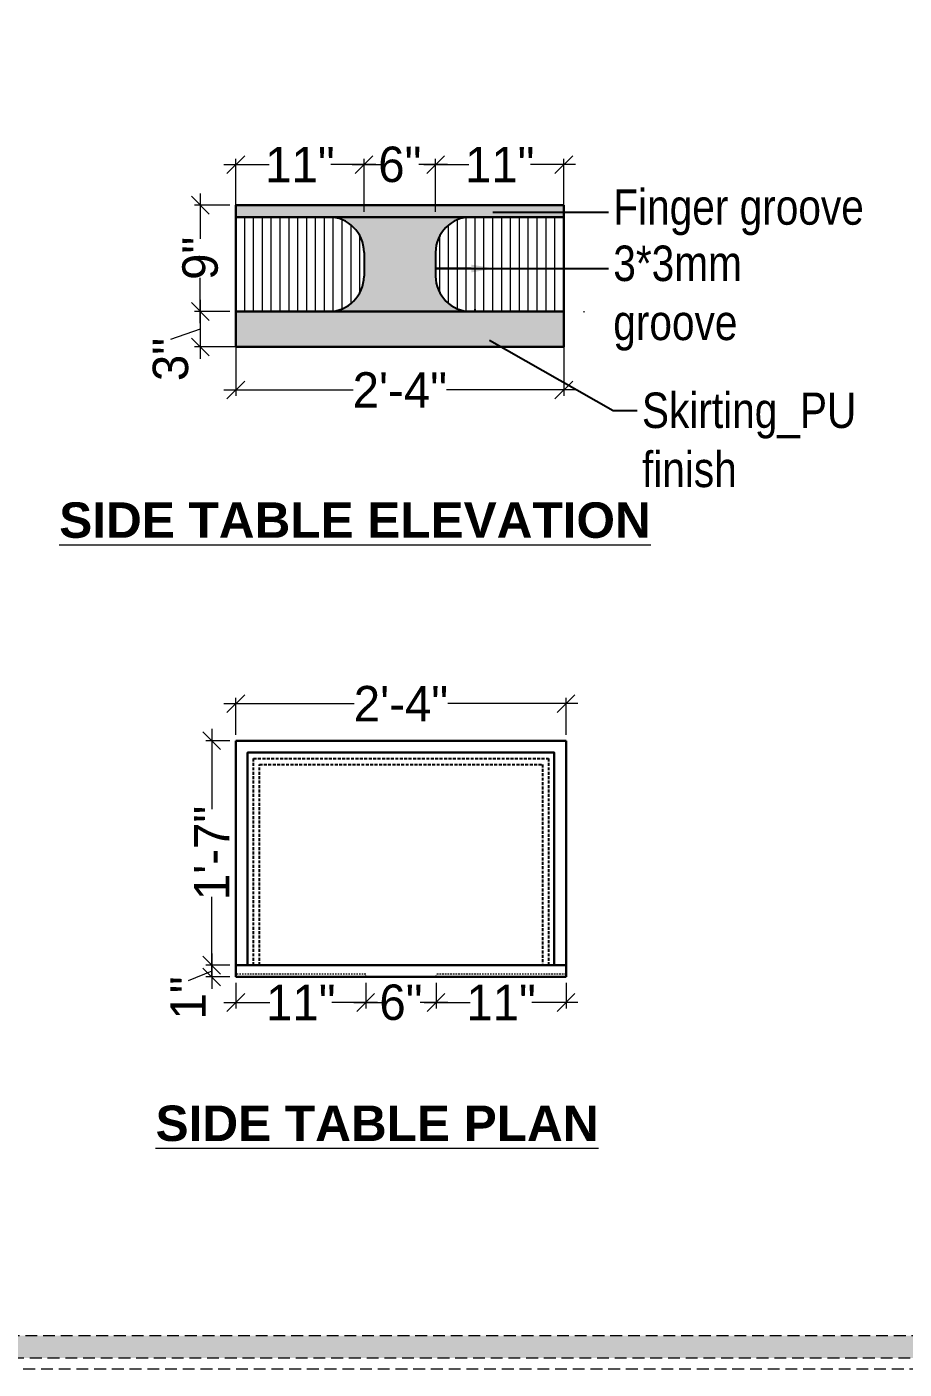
# Model space of a CAD drawing. Header units: millimetres. Extents: x 35877 to 3066687, y -650199 to -40525.
# Drawn here: x 145979.2 to 146053.5, y -180213.9 to -180100.2 of the extents above; entities that cross this region are included whole.
import ezdxf
from ezdxf import colors
from ezdxf.entities.mleader import LeaderData, LeaderLine
from ezdxf.math import Vec2, Vec3

# ---------------------------------------------------------------- set-up
doc = ezdxf.new("R2010")
doc.units = ezdxf.units.MM
doc.header["$MEASUREMENT"] = 0
doc.header["$PDMODE"] = 35
for name, pattern in [('00-Floor Plan$0$DASHED', [0.75, 0.5, -0.25]), ('DASHED', [0.75, 0.5, -0.25]), ('DASHED2', [0.375, 0.25, -0.125]), ('DASHEDX2', [1.5, 1, -0.5])]:
    doc.linetypes.add(name, pattern=pattern)
doc.layers.get('Defpoints').update_dxf_attribs({"color": 220})
doc.layers.add('AR HATCH-7', color=7, linetype='Continuous')
for name, color, linetype, lineweight in [('DIM.', 250, 'Continuous', 13), ('Dimension', 10, 'DASHEDX2', 20), ('FURNITURE', 32, 'Continuous', 9), ('furniture dimensions', 1, 'DASHED', 0), ('Text', 7, 'Continuous', 15), ('wall', 7, 'Continuous', 30)]:
    doc.layers.add(name, color=color, linetype=linetype, lineweight=lineweight)
doc.styles.add('century g', font='GOTHIC.TTF')
doc.styles.get("Standard").update_dxf_attribs({"font": 'arial.ttf', "height": 6})
doc.styles.add('style4', font='ARIALN.TTF')
doc.dimstyles.new('Archana', dxfattribs={"dimtxt": 2, "dimasz": 0.75, "dimexe": 0.5, "dimexo": 0.5, "dimgap": 0, "dimtad": 0, "dimzin": 0, "dimdsep": 46, "dimlunit": 4, "dimtxsty": 'century g', "dimblk": 'OBLIQUE', "dimcen": 0, "dimdle": 1, "dimclrd": 256, "dimclre": 256, "dimclrt": 256, "dimadec": 0, "dimazin": 0, "dimtfac": 1, "dimtofl": 0, "dimtmove": 1, "dimatfit": 3, "dimfxl": 1, "dimfxlon": 1, "dimtolj": 1, "dimtzin": 0, "dimlwd": -1, "dimlwe": -1, "dimarcsym": 0})

# ---------------------------------------------------------------- blocks, each defined once
blk = doc.blocks.new('_Oblique')
at = {"layer": 'wall', "color": 0, "lineweight": -2}
blk.add_line((-0.5, -0.5), (0.5, 0.5), dxfattribs=at)
blk = doc.blocks.new('*D750')
at = {"layer": 'Defpoints', "color": 0, "linetype": 'Continuous', "lineweight": 0, "transparency": 16777216}
for p in [(145996.9139663945, -180160.6624791686), (145994.8766494084, -180179.6624791686), (145996.9139663945, -180179.6624791686)]:
    blk.add_point(p, dxfattribs=at)
at = {"layer": 'furniture dimensions', "color": 5, "linetype": 'Continuous', "transparency": 16777216}
for p, q in [((145994.8766494084, -180159.6624791686), (145994.8766494084, -180166.4415410313)), ((145994.8766494084, -180180.6624791686), (145994.8766494084, -180173.883417306)), ((145996.4139663945, -180179.6624791686), (145994.3766494084, -180179.6624791686))]:
    blk.add_line(p, q, dxfattribs=at)
at = {"layer": 'furniture dimensions', "color": 5, "linetype": 'ByBlock', "transparency": 16777216}
blk.add_line((145996.4139663945, -180160.6624791686), (145994.3766494084, -180160.6624791686), dxfattribs=at)
at = {"layer": 'furniture dimensions', "color": 5, "linetype": 'Continuous', "transparency": 16777216, "xscale": 1.5, "yscale": 1.5, "zscale": 1.5}
for p, rotation in [((145994.8766494084, -180160.6624791686), 90), ((145994.8766494084, -180179.6624791686), 270)]:
    blk.add_blockref('_Oblique', p, dxfattribs=dict(at, rotation=rotation))
at = {"layer": 'furniture dimensions', "linetype": 'Continuous', "lineweight": 0, "transparency": 16777216, "insert": (145994.8766494083, -180170.1624791686), "char_height": 3, "attachment_point": 5, "rotation": 90, "style": 'century g'}
blk.add_mtext('\\A1;1\'-7"', dxfattribs=at)
blk = doc.blocks.new('*D751')
at = {"layer": 'Defpoints', "color": 0, "linetype": 'Continuous', "lineweight": 0, "transparency": 16777216}
for p in [(145996.9139663945, -180179.6624791686), (145994.8766494085, -180180.6624791686), (145996.9139663945, -180180.6624791686)]:
    blk.add_point(p, dxfattribs=at)
at = {"layer": 'furniture dimensions', "color": 5, "linetype": 'Continuous', "transparency": 16777216}
for p, q in [((145994.8766494085, -180178.6624791686), (145994.8766494085, -180181.6624791686)), ((145994.8766494085, -180180.1624791686), (145992.8766494076, -180180.9783404968)), ((145996.4139663945, -180180.6624791686), (145994.3766494085, -180180.6624791686))]:
    blk.add_line(p, q, dxfattribs=at)
at = {"layer": 'furniture dimensions', "color": 5, "linetype": 'ByBlock', "transparency": 16777216}
blk.add_line((145996.4139663945, -180179.6624791686), (145994.3766494085, -180179.6624791686), dxfattribs=at)
at = {"layer": 'furniture dimensions', "color": 5, "linetype": 'Continuous', "transparency": 16777216, "xscale": 1.5, "yscale": 1.5, "zscale": 1.5}
for p, rotation in [((145994.8766494085, -180179.6624791686), 90), ((145994.8766494085, -180180.6624791686), 270)]:
    blk.add_blockref('_Oblique', p, dxfattribs=dict(at, rotation=rotation))
at = {"layer": 'furniture dimensions', "linetype": 'Continuous', "lineweight": 0, "transparency": 16777216, "insert": (145992.8766494075, -180182.4355124886), "char_height": 3, "attachment_point": 5, "rotation": 90, "style": 'century g'}
blk.add_mtext('\\A1;1"', dxfattribs=at)
blk = doc.blocks.new('*D752')
at = {"layer": 'Defpoints', "color": 0, "linetype": 'Continuous', "lineweight": 0, "transparency": 16777216}
for p in [(146007.9139663944, -180180.6624791686), (146013.8622244386, -180180.6624791686), (146013.8622244386, -180182.8203204557)]:
    blk.add_point(p, dxfattribs=at)
at = {"layer": 'furniture dimensions', "color": 5, "linetype": 'ByBlock', "transparency": 16777216}
blk.add_line((146007.9139663944, -180181.1624791686), (146007.9139663944, -180183.3203204557), dxfattribs=at)
at = {"layer": 'furniture dimensions', "color": 5, "linetype": 'Continuous', "transparency": 16777216}
for p, q in [((146013.8622244386, -180181.1624791686), (146013.8622244386, -180183.3203204557)), ((146006.9139663944, -180182.8203204557), (146009.2749071093, -180182.8203204557)), ((146014.8622244386, -180182.8203204557), (146012.5012837238, -180182.8203204557))]:
    blk.add_line(p, q, dxfattribs=at)
at = {"layer": 'furniture dimensions', "color": 5, "linetype": 'Continuous', "transparency": 16777216, "xscale": 1.5, "yscale": 1.5, "zscale": 1.5, "rotation": 180}
blk.add_blockref('_Oblique', (146007.9139663944, -180182.8203204557), dxfattribs=at)
at = {"layer": 'furniture dimensions', "color": 5, "linetype": 'Continuous', "transparency": 16777216, "xscale": 1.5, "yscale": 1.5, "zscale": 1.5}
blk.add_blockref('_Oblique', (146013.8622244386, -180182.8203204557), dxfattribs=at)
at = {"layer": 'furniture dimensions', "linetype": 'Continuous', "lineweight": 0, "transparency": 16777216, "insert": (146010.8880954165, -180182.8203204557), "char_height": 3, "attachment_point": 5, "style": 'century g'}
blk.add_mtext('\\A1;6"', dxfattribs=at)
blk = doc.blocks.new('*D753')
at = {"layer": 'Defpoints', "color": 0, "linetype": 'Continuous', "lineweight": 0, "transparency": 16777216}
for p in [(146013.8622244386, -180180.6624791686), (146024.8622244386, -180180.6624791686), (146024.8622244386, -180182.8203204557)]:
    blk.add_point(p, dxfattribs=at)
at = {"layer": 'furniture dimensions', "color": 5, "linetype": 'ByBlock', "transparency": 16777216}
blk.add_line((146013.8622244386, -180181.1624791686), (146013.8622244386, -180183.3203204557), dxfattribs=at)
at = {"layer": 'furniture dimensions', "color": 5, "linetype": 'Continuous', "transparency": 16777216}
for p, q in [((146024.8622244386, -180181.1624791686), (146024.8622244386, -180183.3203204557)), ((146012.8622244386, -180182.8203204557), (146016.7476765121, -180182.8203204557)), ((146025.8622244386, -180182.8203204557), (146021.9767723652, -180182.8203204557))]:
    blk.add_line(p, q, dxfattribs=at)
at = {"layer": 'furniture dimensions', "color": 5, "linetype": 'Continuous', "transparency": 16777216, "xscale": 1.5, "yscale": 1.5, "zscale": 1.5, "rotation": 180}
blk.add_blockref('_Oblique', (146013.8622244386, -180182.8203204557), dxfattribs=at)
at = {"layer": 'furniture dimensions', "color": 5, "linetype": 'Continuous', "transparency": 16777216, "xscale": 1.5, "yscale": 1.5, "zscale": 1.5}
blk.add_blockref('_Oblique', (146024.8622244386, -180182.8203204557), dxfattribs=at)
at = {"layer": 'furniture dimensions', "linetype": 'Continuous', "lineweight": 0, "transparency": 16777216, "insert": (146019.3622244386, -180182.8203204557), "char_height": 3, "attachment_point": 5, "style": 'century g'}
blk.add_mtext('\\A1;11"', dxfattribs=at)
blk = doc.blocks.new('*D710')
at = {"layer": 'Defpoints', "color": 0, "linetype": 'Continuous', "lineweight": 0, "transparency": 16777216}
for p in [(145996.9139663945, -180124.3196452354), (146024.6726555779, -180124.3204392669), (146024.6726555779, -180130.961461226)]:
    blk.add_point(p, dxfattribs=at)
at = {"layer": 'furniture dimensions', "color": 5, "linetype": 'ByBlock', "transparency": 16777216}
blk.add_line((145996.9139663945, -180126.961461226), (145996.9139663945, -180131.461461226), dxfattribs=at)
at = {"layer": 'furniture dimensions', "color": 5, "linetype": 'Continuous', "transparency": 16777216}
for p, q in [((146024.6726555779, -180126.961461226), (146024.6726555779, -180131.461461226)), ((145995.9139663945, -180130.961461226), (146006.8378385185, -180130.961461226)), ((146025.6726555779, -180130.961461226), (146014.7487834539, -180130.961461226))]:
    blk.add_line(p, q, dxfattribs=at)
at = {"layer": 'furniture dimensions', "color": 5, "linetype": 'Continuous', "transparency": 16777216, "xscale": 1.5, "yscale": 1.5, "zscale": 1.5, "rotation": 180}
blk.add_blockref('_Oblique', (145996.9139663945, -180130.961461226), dxfattribs=at)
at = {"layer": 'furniture dimensions', "color": 5, "linetype": 'Continuous', "transparency": 16777216, "xscale": 1.5, "yscale": 1.5, "zscale": 1.5}
blk.add_blockref('_Oblique', (146024.6726555779, -180130.961461226), dxfattribs=at)
at = {"layer": 'furniture dimensions', "linetype": 'Continuous', "lineweight": 0, "transparency": 16777216, "insert": (146010.7933109862, -180130.961461226), "char_height": 3, "attachment_point": 5, "style": 'century g'}
blk.add_mtext('\\A1;2\'-4"', dxfattribs=at)
blk = doc.blocks.new('*D711')
at = {"layer": 'Defpoints', "color": 0, "linetype": 'Continuous', "lineweight": 0, "transparency": 16777216}
for p in [(146007.7651547603, -180111.8810684469), (145996.9139663945, -180116.3204051472), (146007.7651547603, -180119.3204051472)]:
    blk.add_point(p, dxfattribs=at)
at = {"layer": 'furniture dimensions', "color": 5, "linetype": 'ByBlock', "transparency": 16777216}
blk.add_line((145996.9139663945, -180115.8204051472), (145996.9139663945, -180111.3810684469), dxfattribs=at)
at = {"layer": 'furniture dimensions', "color": 5, "linetype": 'Continuous', "transparency": 16777216}
for p, q in [((146007.7651547603, -180115.8810684469), (146007.7651547603, -180111.3810684469)), ((145995.9139663945, -180111.8810684469), (145999.7250126508, -180111.8810684469)), ((146008.7651547603, -180111.8810684469), (146004.9541085039, -180111.8810684469))]:
    blk.add_line(p, q, dxfattribs=at)
at = {"layer": 'furniture dimensions', "color": 5, "linetype": 'Continuous', "transparency": 16777216, "xscale": 1.5, "yscale": 1.5, "zscale": 1.5, "rotation": 180}
blk.add_blockref('_Oblique', (145996.9139663945, -180111.8810684469), dxfattribs=at)
at = {"layer": 'furniture dimensions', "color": 5, "linetype": 'Continuous', "transparency": 16777216, "xscale": 1.5, "yscale": 1.5, "zscale": 1.5}
blk.add_blockref('_Oblique', (146007.7651547603, -180111.8810684469), dxfattribs=at)
at = {"layer": 'furniture dimensions', "linetype": 'Continuous', "lineweight": 0, "transparency": 16777216, "insert": (146002.3395605774, -180111.8810684469), "char_height": 3, "attachment_point": 5, "style": 'century g'}
blk.add_mtext('\\A1;11"', dxfattribs=at)
blk = doc.blocks.new('*D712')
at = {"layer": 'Defpoints', "color": 0, "linetype": 'Continuous', "lineweight": 0, "transparency": 16777216}
for p in [(146013.8214672121, -180111.8810684469), (146007.7651547603, -180119.3204051472), (146013.8214672121, -180119.3204051472)]:
    blk.add_point(p, dxfattribs=at)
at = {"layer": 'furniture dimensions', "color": 5, "linetype": 'ByBlock', "transparency": 16777216}
blk.add_line((146007.7651547603, -180115.8810684469), (146007.7651547603, -180111.3810684469), dxfattribs=at)
at = {"layer": 'furniture dimensions', "color": 5, "linetype": 'Continuous', "transparency": 16777216}
for p, q in [((146013.8214672121, -180115.8810684469), (146013.8214672121, -180111.3810684469)), ((146006.7651547603, -180111.8810684469), (146009.1801226789, -180111.8810684469)), ((146014.8214672121, -180111.8810684469), (146012.4064992934, -180111.8810684469))]:
    blk.add_line(p, q, dxfattribs=at)
at = {"layer": 'furniture dimensions', "color": 5, "linetype": 'Continuous', "transparency": 16777216, "xscale": 1.5, "yscale": 1.5, "zscale": 1.5, "rotation": 180}
blk.add_blockref('_Oblique', (146007.7651547603, -180111.8810684469), dxfattribs=at)
at = {"layer": 'furniture dimensions', "color": 5, "linetype": 'Continuous', "transparency": 16777216, "xscale": 1.5, "yscale": 1.5, "zscale": 1.5}
blk.add_blockref('_Oblique', (146013.8214672121, -180111.8810684469), dxfattribs=at)
at = {"layer": 'furniture dimensions', "linetype": 'Continuous', "lineweight": 0, "transparency": 16777216, "insert": (146010.7933109862, -180111.8810684469), "char_height": 3, "attachment_point": 5, "style": 'century g'}
blk.add_mtext('\\A1;6"', dxfattribs=at)
blk = doc.blocks.new('*D713')
at = {"layer": 'Defpoints', "color": 0, "linetype": 'Continuous', "lineweight": 0, "transparency": 16777216}
for p in [(146024.6726555779, -180111.8810684469), (146013.8214672121, -180119.3204051472), (146024.6726555779, -180119.3204051472)]:
    blk.add_point(p, dxfattribs=at)
at = {"layer": 'furniture dimensions', "color": 5, "linetype": 'ByBlock', "transparency": 16777216}
blk.add_line((146013.8214672121, -180115.8810684469), (146013.8214672121, -180111.3810684469), dxfattribs=at)
at = {"layer": 'furniture dimensions', "color": 5, "linetype": 'Continuous', "transparency": 16777216}
for p, q in [((146024.6726555779, -180115.8810684469), (146024.6726555779, -180111.3810684469)), ((146012.8214672121, -180111.8810684469), (146016.6325134684, -180111.8810684469)), ((146025.6726555779, -180111.8810684469), (146021.8616093216, -180111.8810684469))]:
    blk.add_line(p, q, dxfattribs=at)
at = {"layer": 'furniture dimensions', "color": 5, "linetype": 'Continuous', "transparency": 16777216, "xscale": 1.5, "yscale": 1.5, "zscale": 1.5, "rotation": 180}
blk.add_blockref('_Oblique', (146013.8214672121, -180111.8810684469), dxfattribs=at)
at = {"layer": 'furniture dimensions', "color": 5, "linetype": 'Continuous', "transparency": 16777216, "xscale": 1.5, "yscale": 1.5, "zscale": 1.5}
blk.add_blockref('_Oblique', (146024.6726555779, -180111.8810684469), dxfattribs=at)
at = {"layer": 'furniture dimensions', "linetype": 'Continuous', "lineweight": 0, "transparency": 16777216, "insert": (146019.247061395, -180111.8810684469), "char_height": 3, "attachment_point": 5, "style": 'century g'}
blk.add_mtext('\\A1;11"', dxfattribs=at)
blk = doc.blocks.new('*D714')
at = {"layer": 'Defpoints', "color": 0, "linetype": 'Continuous', "lineweight": 0, "transparency": 16777216}
for p in [(145996.9139663945, -180115.3196111158), (145993.9052621751, -180124.3196452355), (145996.9139663945, -180124.3196452355)]:
    blk.add_point(p, dxfattribs=at)
at = {"layer": 'furniture dimensions', "color": 5, "linetype": 'Continuous', "transparency": 16777216}
for p, q in [((145993.9052621751, -180114.3196111158), (145993.9052621751, -180118.1676907181)), ((145993.9052621751, -180125.3196452355), (145993.9052621751, -180121.4715656331)), ((145996.4139663945, -180124.3196452355), (145993.4052621751, -180124.3196452355))]:
    blk.add_line(p, q, dxfattribs=at)
at = {"layer": 'furniture dimensions', "color": 5, "linetype": 'ByBlock', "transparency": 16777216}
blk.add_line((145996.4139663945, -180115.3196111158), (145993.4052621751, -180115.3196111158), dxfattribs=at)
at = {"layer": 'furniture dimensions', "color": 5, "linetype": 'Continuous', "transparency": 16777216, "xscale": 1.5, "yscale": 1.5, "zscale": 1.5}
for p, rotation in [((145993.9052621751, -180115.3196111158), 90), ((145993.9052621751, -180124.3196452355), 270)]:
    blk.add_blockref('_Oblique', p, dxfattribs=dict(at, rotation=rotation))
at = {"layer": 'furniture dimensions', "linetype": 'Continuous', "lineweight": 0, "transparency": 16777216, "insert": (145993.905262175, -180119.8196281756), "char_height": 3, "attachment_point": 5, "rotation": 90, "style": 'century g'}
blk.add_mtext('\\A1;9"', dxfattribs=at)
blk = doc.blocks.new('*D715')
at = {"layer": 'Defpoints', "color": 0, "linetype": 'Continuous', "lineweight": 0, "transparency": 16777216}
for p in [(145996.9139663945, -180124.3196452355), (145993.9052621753, -180127.3196452356), (145999.9139715408, -180127.3196452356)]:
    blk.add_point(p, dxfattribs=at)
at = {"layer": 'furniture dimensions', "color": 5, "linetype": 'Continuous', "transparency": 16777216}
for p, q in [((145993.9052621753, -180123.3196452355), (145993.9052621753, -180128.3196452356)), ((145993.9052621753, -180125.8196452355), (145991.3987814742, -180126.7042579814)), ((145997.9052621753, -180127.3196452356), (145993.4052621753, -180127.3196452356))]:
    blk.add_line(p, q, dxfattribs=at)
at = {"layer": 'furniture dimensions', "color": 5, "linetype": 'ByBlock', "transparency": 16777216}
blk.add_line((145996.4139663945, -180124.3196452355), (145993.4052621753, -180124.3196452355), dxfattribs=at)
at = {"layer": 'furniture dimensions', "color": 5, "linetype": 'Continuous', "transparency": 16777216, "xscale": 1.5, "yscale": 1.5, "zscale": 1.5}
for p, rotation in [((145993.9052621753, -180124.3196452355), 90), ((145993.9052621753, -180127.3196452356), 270)]:
    blk.add_blockref('_Oblique', p, dxfattribs=dict(at, rotation=rotation))
at = {"layer": 'furniture dimensions', "linetype": 'Continuous', "lineweight": 0, "transparency": 16777216, "insert": (145991.3987814742, -180128.3847474444), "char_height": 3, "attachment_point": 5, "rotation": 90, "style": 'century g'}
blk.add_mtext('\\A1;3"', dxfattribs=at)
blk = doc.blocks.new('*D716')
at = {"layer": 'Defpoints', "color": 0, "linetype": 'Continuous', "lineweight": 0, "transparency": 16777216}
for p in [(145996.9139663944, -180180.6624791686), (146007.9139663944, -180180.6624791686), (145996.9139663944, -180182.8203204557)]:
    blk.add_point(p, dxfattribs=at)
at = {"layer": 'furniture dimensions', "color": 5, "linetype": 'Continuous', "transparency": 16777216}
for p, q in [((145996.9139663944, -180181.1624791686), (145996.9139663944, -180183.3203204557)), ((145995.9139663944, -180182.8203204557), (145999.7994184679, -180182.8203204557)), ((146008.9139663944, -180182.8203204557), (146005.028514321, -180182.8203204557))]:
    blk.add_line(p, q, dxfattribs=at)
at = {"layer": 'furniture dimensions', "color": 5, "linetype": 'ByBlock', "transparency": 16777216}
blk.add_line((146007.9139663944, -180181.1624791686), (146007.9139663944, -180183.3203204557), dxfattribs=at)
at = {"layer": 'furniture dimensions', "color": 5, "linetype": 'Continuous', "transparency": 16777216, "xscale": 1.5, "yscale": 1.5, "zscale": 1.5, "rotation": 180}
blk.add_blockref('_Oblique', (145996.9139663944, -180182.8203204557), dxfattribs=at)
at = {"layer": 'furniture dimensions', "color": 5, "linetype": 'Continuous', "transparency": 16777216, "xscale": 1.5, "yscale": 1.5, "zscale": 1.5}
blk.add_blockref('_Oblique', (146007.9139663944, -180182.8203204557), dxfattribs=at)
at = {"layer": 'furniture dimensions', "linetype": 'Continuous', "lineweight": 0, "transparency": 16777216, "insert": (146002.4139663944, -180182.8203204557), "char_height": 3, "attachment_point": 5, "style": 'century g'}
blk.add_mtext('\\A1;11"', dxfattribs=at)
blk = doc.blocks.new('*D717')
at = {"layer": 'Defpoints', "color": 0, "linetype": 'Continuous', "lineweight": 0, "transparency": 16777216}
for p in [(146024.8622244386, -180157.5201387263), (145996.9139663945, -180160.6624791686), (146024.8622244386, -180160.6624791686)]:
    blk.add_point(p, dxfattribs=at)
at = {"layer": 'furniture dimensions', "color": 5, "linetype": 'ByBlock', "transparency": 16777216}
blk.add_line((145996.9139663945, -180160.1624791686), (145996.9139663945, -180157.0201387263), dxfattribs=at)
at = {"layer": 'furniture dimensions', "color": 5, "linetype": 'Continuous', "transparency": 16777216}
for p, q in [((146024.8622244386, -180160.1624791686), (146024.8622244386, -180157.0201387263)), ((145995.9139663945, -180157.5201387263), (146006.9326229488, -180157.5201387263)), ((146025.8622244386, -180157.5201387263), (146014.8435678842, -180157.5201387263))]:
    blk.add_line(p, q, dxfattribs=at)
at = {"layer": 'furniture dimensions', "color": 5, "linetype": 'Continuous', "transparency": 16777216, "xscale": 1.5, "yscale": 1.5, "zscale": 1.5, "rotation": 180}
blk.add_blockref('_Oblique', (145996.9139663945, -180157.5201387263), dxfattribs=at)
at = {"layer": 'furniture dimensions', "color": 5, "linetype": 'Continuous', "transparency": 16777216, "xscale": 1.5, "yscale": 1.5, "zscale": 1.5}
blk.add_blockref('_Oblique', (146024.8622244386, -180157.5201387263), dxfattribs=at)
at = {"layer": 'furniture dimensions', "linetype": 'Continuous', "lineweight": 0, "transparency": 16777216, "insert": (146010.8880954165, -180157.5201387263), "char_height": 3, "attachment_point": 5, "style": 'century g'}
blk.add_mtext('\\A1;2\'-4"', dxfattribs=at)

msp = doc.modelspace()

# ---------------------------------------------------------------- hatches: boundary and pattern name
at = {"layer": 'AR HATCH-7', "lineweight": 30, "true_color": 0xe1dbc8, "transparency": 33554687}
h = msp.add_hatch(color=254, dxfattribs=at)
h.dxf.hatch_style = 1
edge = h.paths.add_edge_path()
edge.add_arc((146016.8214672307, -180119.3200081763), 3.000000044890758, 90.00000035573902, 180.0075815843702, ccw=False)
edge.add_line((146016.8214672121, -180116.3200081315), (146004.7660211129, -180116.3200082566))
edge.add_arc((146004.7819896428, -180119.3031781099), 2.983212591789532, -0.323240228722284, 90.30669411198568, ccw=False)
edge.add_line((146007.7651547603, -180119.3200081315), (146007.7651547603, -180121.3200422512))
edge.add_arc((146004.7651547602, -180121.3200422511), 3.000000000058208, 270.00000000111163, 359.9999999988883, ccw=False)
edge.add_line((146004.7651547603, -180124.3200422512), (146004.7972338789, -180124.3198707346))
edge.add_line((146004.7972338789, -180124.3198707346), (146017.1459281642, -180124.3204392669))
edge.add_line((146017.1459281642, -180124.3204392669), (146017.145928219, -180124.3202239664))
edge.add_arc((146016.8344112995, -180121.3234259747), 3.012945567762698, 179.9432031623404, 275.9345775676635, ccw=False)
edge.add_line((146013.8214672121, -180121.3204392669), (146013.8214672121, -180119.3204051472))
h.paths.add_polyline_path([(146024.6726555779, -180115.3204051472), (145996.9324510724, -180115.3204051472), (145996.9324510724, -180116.3204051472), (146024.6726555779, -180116.3204051472)])
at = {"layer": 'AR HATCH-7', "lineweight": 0, "true_color": 0xbd9865, "transparency": 33554610}
h = msp.add_hatch(dxfattribs=at)
h.set_pattern_fill('ANSI31', color=33, scale=6, angle=45)
h.set_pattern_definition([(90, (11758.91483375814, 3832.710268683819), (-0.7500000000000001, 0), [])])
edge = h.paths.add_edge_path()
edge.add_line((146024.6726555779, -180116.3204051472), (146016.7893880962, -180116.320179648))
edge.add_arc((146016.821467231, -180119.3200081764), 3.000000045153627, 90.61267801181577, 180.007581582702)
edge.add_line((146013.8214672121, -180119.3204051472), (146013.8214672121, -180121.3204392669))
edge.add_arc((146016.8214672307, -180121.3200422063), 3.00000004490264, 180.0075832991434, 269.999999644261)
edge.add_line((146016.8214672121, -180124.3200422512), (146024.6726555779, -180124.3204392669))
edge.add_line((146024.6726555779, -180124.3204392669), (146024.6726555779, -180116.3204051472))
edge = h.paths.add_edge_path()
edge.add_arc((146004.7651547422, -180119.3200081761), 3.000000044366916, 359.9924184117376, 450.9321492883552)
edge.add_line((146004.7163496719, -180116.3204051472), (145996.9324510724, -180116.3204051472))
edge.add_line((145996.9324510724, -180116.3204051472), (145996.9324510724, -180124.3204392669))
edge.add_line((145996.9324510724, -180124.3204392669), (146004.7972338789, -180124.3198707346))
edge.add_arc((146004.7651547354, -180121.3200422002), 3.00000005118352, 270.6126781767906, 359.9924165858131)
edge.add_line((146007.7651547603, -180121.3204392669), (146007.7651547603, -180119.3204051472))
at = {"layer": 'AR HATCH-7', "lineweight": 30, "true_color": 0xe1dbc8, "transparency": 33554687}
h = msp.add_hatch(color=254, dxfattribs=at)
h.dxf.hatch_style = 1
h.paths.add_polyline_path([(146024.6726555779, -180124.3204392669), (145996.9143542248, -180124.3196641071), (145996.9143542248, -180127.3196641071), (146024.6726555779, -180127.3204392669)])
at = {"layer": 'Dimension', "true_color": 0xd39e00, "transparency": 33554687}
h = msp.add_hatch(color=42, dxfattribs=at)
h.paths.add_polyline_path([(145885.9207130398, -180212.9217449001), (146154.4882280823, -180212.9217449001), (146154.4882280823, -180023.8836832712), (145885.9207130398, -180023.8836832712)])
h.paths.add_polyline_path([(145887.8055723895, -180211.0368855505), (146152.6033687327, -180211.0368855505), (146152.6033687327, -180025.7685426207), (145887.8055723895, -180025.7685426207)], flags=16)

# ---------------------------------------------------------------- linework, layer by layer
at = {"layer": 'Dimension', "color": 42, "true_color": 0xd39e00, "transparency": 33554687, "elevation": 3.831099780567242}
for points in [[(145884.9782833648, -180022.9412535963), (146155.4306577571, -180022.9412535963), (146155.4306577571, -180213.8641745749), (145884.9782833648, -180213.8641745749)], [(145885.9207130398, -180023.8836832712), (146154.4882280823, -180023.8836832712), (146154.4882280823, -180212.9217449001), (145885.9207130398, -180212.9217449001)], [(145887.8055723895, -180025.7685426207), (146152.6033687327, -180025.7685426207), (146152.6033687327, -180211.0368855505), (145887.8055723895, -180211.0368855505)]]:
    msp.add_lwpolyline(points, close=True, dxfattribs=at)
at = {"layer": 'FURNITURE', "lineweight": 30, "transparency": 33554687}
for p, q in [((145996.9139663945, -180115.3196111158, 3.712294210517146), (146024.6726555779, -180115.3204051472, 3.712294210517146)), ((145996.9139663945, -180127.3195357575, 3.712294210517146), (145996.9139663945, -180115.3204392669, 3.712294210517146)), ((146024.6726555779, -180127.3205487447, 3.712294210517146), (146024.6726555779, -180115.3204392669, 3.712294210517146)), ((145996.9139663945, -180116.3196111158, 3.712294210517146), (146024.6726555779, -180116.3204051472, 3.712294210517146)), ((146024.6726555779, -180124.3204392669, 3.712294210517146), (145996.9139663945, -180124.3196452354, 3.712294210517146)), ((145996.9139663945, -180127.3195357576, 3.712294210517146), (146024.6726555779, -180127.3205487447, 3.712294210517146))]:
    msp.add_line(p, q, dxfattribs=at)
at = {"layer": 'FURNITURE', "lineweight": 25, "transparency": 33554687}
for p, q in [((146007.7651547603, -180119.3200081315, 3.712294210517146), (146007.7651547603, -180121.3200422512, 3.712294210517146)), ((146013.8214672121, -180119.3200081315, 3.712294210517146), (146013.8214672121, -180121.3200422512, 3.712294210517146)), ((146017.1459764972, -180124.1304240611, 5.590297160232494), (146017.1459281642, -180124.3204392669, 5.609049813614577)), ((146026.3643008557, -180124.3204392668, 3.307596814789662), (146026.3643008557, -180124.3659380398, 3.307588481923985))]:
    msp.add_line(p, q, dxfattribs=at)
at = {"layer": 'FURNITURE', "lineweight": 30, "ltscale": 0.5, "transparency": 33554687}
for p, q in [((145996.9139663945, -180180.6624791686, 3.712294210517146), (145996.9139663945, -180160.6624791686, 3.712294210517146)), ((145996.9139663945, -180160.6624791686, 3.712294210517146), (146024.8622244386, -180160.6624791686, 3.712294210517146)), ((146024.8622244386, -180160.6624791686, 3.712294210517146), (146024.8622244386, -180180.6624791686, 3.712294210517146)), ((146024.8622244386, -180179.6624791686, 3.712294210517146), (145996.9139663945, -180179.6624791686, 3.712294210517146)), ((146024.8622244386, -180180.6624791686, 3.712294210517146), (145996.9139663945, -180180.6624791686, 3.712294210517146))]:
    msp.add_line(p, q, dxfattribs=at)
at = {"layer": 'FURNITURE', "linetype": 'DASHED2', "lineweight": 20, "ltscale": 0.5, "transparency": 33554687}
for p, q in [((146007.9139663944, -180180.4124791686, 3.712294210517146), (145996.9139663945, -180180.4124791686, 3.712294210517146)), ((146007.9139663944, -180180.6624791686, 3.712294210517146), (146007.9139663944, -180180.4124791686, 3.712294210517146)), ((146024.8622244392, -180180.4124791686, 3.712294210517146), (146013.8622244386, -180180.4124791686, 3.712294210517146)), ((146013.8622244386, -180180.6624791686, 3.712294210517146), (146013.8622244386, -180180.4124791686, 3.712294210517146))]:
    msp.add_line(p, q, dxfattribs=at)
at = {"layer": 'FURNITURE', "lineweight": 25, "transparency": 33554687, "elevation": 3.712294210517146}
msp.add_lwpolyline([(146006.6643992092, -180124.3204392669), (146006.6643992092, -180124.2743171607)], dxfattribs=at)
at = {"layer": 'FURNITURE', "lineweight": 30, "ltscale": 0.5, "transparency": 33554687, "elevation": 3.712294210517146}
msp.add_lwpolyline([(145997.9139663945, -180179.6624791686), (145997.9139663945, -180161.6624791686), (146023.8622244386, -180161.6624791686), (146023.8622244386, -180179.6624791686)], dxfattribs=at)
at = {"layer": 'FURNITURE', "linetype": '00-Floor Plan$0$DASHED', "lineweight": 25, "ltscale": 0.5, "transparency": 33554687, "elevation": 3.712294210517146}
for points in [[(145998.4139663945, -180179.6624791686), (145998.4139663945, -180162.1624791686), (146023.3622244386, -180162.1624791686), (146023.3622244386, -180179.6624791686)], [(145998.9139663945, -180179.6624791686), (145998.9139663945, -180162.6624791686), (146022.8622244386, -180162.6624791686), (146022.8622244386, -180179.6624791686)]]:
    msp.add_lwpolyline(points, dxfattribs=at)
at = {"layer": 'FURNITURE', "lineweight": 25, "transparency": 33554687}
for centre, start, end in [((146004.7651547603, -180119.3200081315, 3.712294210517146), 0, 90), ((146016.8214672121, -180119.3200081315, 3.712294210517146), 90, 180), ((146004.7651547603, -180121.3200422512, 3.712294210517146), 270, 0), ((146016.8214672121, -180121.3200422512, 3.712294210517146), 180, 270)]:
    msp.add_arc(centre, 3, start, end, dxfattribs=at)

# ---------------------------------------------------------------- texts
at = {"layer": 'DIM.', "color": 1, "transparency": 33554687, "char_height": 3, "attachment_point": 1}
for s, insert in [('{\\fArial|b1|i0|c0|p34;\\LSIDE TABLE ELEVATION}', (145981.969461009, -180140.4799312014, 3.712294210517146)), ('{\\fArial|b1|i0|c0|p34;\\LSIDE TABLE PLAN}', (145990.1246408546, -180191.5484036218, 3.712294210517146))]:
    msp.add_mtext_dynamic_manual_height_columns(s, width=111.5588362761482, gutter_width=1, heights=[0], dxfattribs=dict(at, insert=insert))

# ---------------------------------------------------------------- dimensions: what is measured, and where the dimension line sits
at = {"layer": 'furniture dimensions', "color": 5, "linetype": 'Continuous', "lineweight": 0, "transparency": 33554687}
for base, p1, p2, picture, middle in [((146007.7651547603, -180111.8810684469, 3.712294210517146), (145996.9139663945, -180116.3204051472, 3.712294210517146), (146007.7651547603, -180119.3204051472, 3.712294210517146), '*D711', (146002.3395605774, -180111.8810684469, 3.712294210517146)), ((146013.8214672121, -180111.8810684469, 3.712294210517146), (146007.7651547603, -180119.3204051472, 3.712294210517146), (146013.8214672121, -180119.3204051472, 3.712294210517146), '*D712', (146010.7933109862, -180111.8810684469, 3.712294210517146)), ((146024.6726555779, -180111.8810684469, 3.712294210517146), (146013.8214672121, -180119.3204051472, 3.712294210517146), (146024.6726555779, -180119.3204051472, 3.712294210517146), '*D713', (146019.247061395, -180111.8810684469, 3.712294210517146)), ((146024.6726555779, -180130.961461226, 3.712294210517146), (145996.9139663945, -180124.3196452354, 3.712294210517146), (146024.6726555779, -180124.3204392669, 3.712294210517146), '*D710', (146010.7933109862, -180130.961461226, 3.712294210517146)), ((146024.8622244386, -180157.5201387263, 3.712294210517146), (145996.9139663945, -180160.6624791686, 3.712294210517146), (146024.8622244386, -180160.6624791686, 3.712294210517146), '*D717', (146010.8880954165, -180157.5201387263, 3.712294210517146)), ((146013.8622244386, -180182.8203204557, 3.712294210517146), (146007.9139663944, -180180.6624791686, 3.712294210517146), (146013.8622244386, -180180.6624791686, 3.712294210517146), '*D752', (146010.8880954165, -180182.8203204557, 3.712294210517146)), ((146024.8622244386, -180182.8203204557, 3.712294210517146), (146013.8622244386, -180180.6624791686, 3.712294210517146), (146024.8622244386, -180180.6624791686, 3.712294210517146), '*D753', (146019.3622244386, -180182.8203204557, 3.712294210517146))]:
    dim = msp.add_linear_dim(base=base, p1=p1, p2=p2, dimstyle='Archana', override={"dimtxt": 3, "dimasz": 1.5, "dimdec": 0, "dimclrd": 5, "dimclre": 5, "dimfxl": 4}, dxfattribs=at)
    dim.commit()
    dim.dimension.update_dxf_attribs({"geometry": picture, "text_midpoint": middle})
for base, p1, p2, angle, picture, middle in [((145993.9052621751, -180124.3196452355, 3.712294210517146), (145996.9139663945, -180115.3196111158, 3.712294210517146), (145996.9139663945, -180124.3196452354, 3.712294210517146), 90, '*D714', (145993.905262175, -180119.8196281756, 3.712294210517146)), ((145994.8766494084, -180179.6624791686, 3.712294210517146), (145996.9139663945, -180160.6624791686, 3.712294210517146), (145996.9139663945, -180179.6624791686, 3.712294210517146), 90, '*D750', (145994.8766494083, -180170.1624791686, 3.712294210517146)), ((145996.9139663944, -180182.8203204557, 3.712294210517146), (146007.9139663944, -180180.6624791686, 3.712294210517146), (145996.9139663944, -180180.6624791686, 3.712294210517146), 180, '*D716', (146002.4139663944, -180182.8203204557, 3.712294210517146))]:
    dim = msp.add_linear_dim(base=base, p1=p1, p2=p2, angle=angle, dimstyle='Archana', override={"dimtxt": 3, "dimasz": 1.5, "dimdec": 0, "dimclrd": 5, "dimclre": 5, "dimfxl": 4}, dxfattribs=at)
    dim.commit()
    dim.dimension.update_dxf_attribs({"geometry": picture, "text_midpoint": middle})
for base, p1, p2, picture, middle in [((145993.9052621753, -180127.3196452356, 3.712294210517146), (145996.9139663945, -180124.3196452354, 3.712294210517146), (145999.9139715408, -180127.3196452356, 3.712294210517146), '*D715', (145991.3987814742, -180126.7042579814, 3.712294210517146)), ((145994.8766494085, -180180.6624791686, 3.712294210517146), (145996.9139663945, -180179.6624791686, 3.712294210517146), (145996.9139663945, -180180.6624791686, 3.712294210517146), '*D751', (145992.8766494075, -180180.9783404968, 3.712294210517146))]:
    dim = msp.add_linear_dim(base=base, p1=p1, p2=p2, angle=90, dimstyle='Archana', override={"dimtxt": 3, "dimasz": 1.5, "dimdec": 0, "dimclrd": 5, "dimclre": 5, "dimfxl": 4}, dxfattribs=at)
    dim.commit()
    dim.dimension.update_dxf_attribs({"geometry": picture, "text_midpoint": middle, "dimtype": 160})

# ---------------------------------------------------------------- leaders
at = {"layer": 'Text', "color": 1, "lineweight": 0, "ltscale": 20, "transparency": 33554687}
ml = msp.add_multileader_mtext('Standard', dxfattribs=at)
ml.set_content('Finger groove', color=1, style='style4')
ml.set_leader_properties()
ml.build(insert=Vec2(0, 0))
ml.multileader.update_dxf_attribs({"dogleg_length": 2.024561314337916, "arrow_head_size": 2})
ctx = ml.context
ctx.base_point, ctx.char_height, ctx.arrow_head_size, ctx.landing_gap_size, ctx.plane_origin = Vec3(146028.4572825603, -180115.9111889708, 3.712294210517146), 3, 2, 0.4, Vec3(145967.5764922508, -180115.9111889708, 3.712294210517146)
notes = []
notes.append((ctx, [(0, (1, 1, 0), (146026.432721246, -180115.9111889708, 3.712294210517146), (1, 0), 2.024561314337916, [(0, [(146016.6532804193, -180115.9111889708, 3.712294210517146)], 0, [])])]))
ctx.mtext.insert = Vec3(146028.8572825603, -180113.9701930636, 3.712294210517146)
ml = msp.add_multileader_mtext('Standard', dxfattribs=at)
ml.set_content('3*3mm \\Pgroove', color=1, style='style4')
ml.set_leader_properties()
ml.build(insert=Vec2(0, 0))
ml.multileader.update_dxf_attribs({"dogleg_length": 2.024561314337916, "arrow_head_size": 2})
ctx = ml.context
ctx.base_point, ctx.char_height, ctx.arrow_head_size, ctx.landing_gap_size, ctx.plane_origin = Vec3(146028.4572825603, -180120.680306667, 3.712294210517146), 3, 2, 0.4, Vec3(145967.5764922508, -180120.680306667, 3.712294210517146)
notes.append((ctx, [(0, (1, 1, 0), (146026.432721246, -180120.680306667, 3.712294210517146), (1, 0), 2.024561314337916, [(1, [(146018.8315199444, -180120.680306667, 3.712294210517146), (146013.8327333728, -180120.680306667, 3.712294210517146)], 0, [])])]))
ctx.mtext.insert = Vec3(146028.8572825603, -180118.7393107597, 3.712294210517146)
ml = msp.add_multileader_mtext('Standard', dxfattribs=at)
ml.set_content('Skirting_PU finish', color=1, style='style4')
ml.set_leader_properties()
ml.build(insert=Vec2(0, 0))
ml.multileader.update_dxf_attribs({"dogleg_length": 2.024561314337916, "arrow_head_size": 2})
ctx = ml.context
ctx.base_point, ctx.char_height, ctx.arrow_head_size, ctx.landing_gap_size, ctx.plane_origin = Vec3(146030.8818438747, -180132.7083463788, 3.712294210517146), 3, 2, 0.4, Vec3(145967.5764922508, -180125.7550721632, 3.712294210517146)
notes.append((ctx, [(0, (1, 1, 0), (146028.8572825603, -180132.7083463788, 3.712294210517146), (1, 0), 2.024561314337916, [(0, [(146016.6532804193, -180125.7550721632, 3.712294210517146)], 0, [])])]))
ctx.mtext.insert, ctx.mtext.width = Vec3(146031.2818438747, -180131.1837897621, 3.712294210517146), 20.64802182810368
for ctx, leaders in notes:
    for number, flags, end, landing, length, lines in leaders:
        leader = LeaderData()
        leader.index, (leader.has_last_leader_line, leader.has_dogleg_vector, leader.attachment_direction) = number, flags
        leader.last_leader_point, leader.dogleg_vector, leader.dogleg_length = Vec3(end), Vec3(landing), length
        for number, points, colour, breaks in lines:
            line = LeaderLine()
            line.index, line.vertices, line.color, line.breaks = number, Vec3.list(points), colors.encode_raw_color(colour), breaks
            leader.lines.append(line)
        ctx.leaders.append(leader)

doc.saveas('drawing.dxf')
